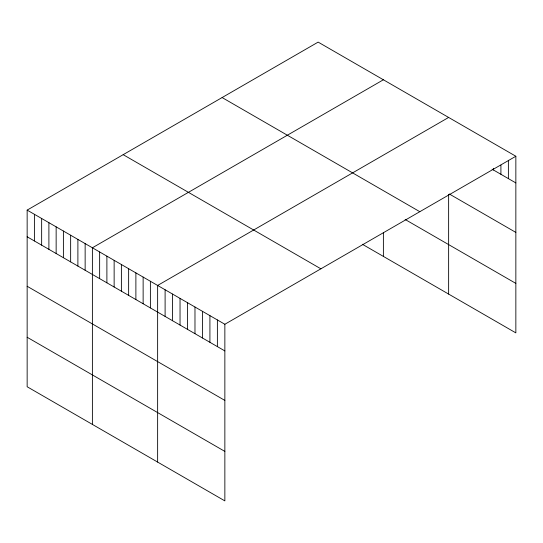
<?xml version="1.0" encoding="UTF-8"?>
<svg xmlns="http://www.w3.org/2000/svg" width="543" height="543" viewBox="0 0 543 543"><rect width="100%" height="100%" fill="white"/><g stroke="black" fill="none" stroke-linecap="round" stroke-linejoin="round"><path stroke-width="0.81" d="M27.15 210.114L224.856 324.259L224.856 500.89L27.15 386.745L27.15 210.114L318.144 42.11L515.85 156.255L515.85 332.886L362.364 244.269M383.385 79.78L92.391 247.784L92.391 424.409M448.633 117.444L157.633 285.448L157.633 462.079M224.856 324.259L515.85 156.255M492.087 169.199L515.85 182.923M449.312 193.994L515.85 232.411M222.114 97.557L419.82 211.695M405.132 219.474L515.85 283.398M123.18 154.674L320.886 268.819M27.15 236.782L224.856 350.927M27.15 286.27L224.856 400.415M27.15 337.257L224.856 451.403M508.384 160.273L508.384 178.606M500.911 165.133L500.911 174.296M493.444 168.316L493.444 169.986M448.633 194.374L448.633 294.075M383.385 232.485L383.385 256.405M217.383 319.949L217.383 346.61M209.917 315.639L209.917 342.3M202.451 311.322L202.451 337.99M194.978 307.012L194.978 333.673M187.511 302.702L187.511 329.363M180.038 298.385L180.038 325.053M172.572 294.075L172.572 320.743M165.106 289.765L165.106 316.426M150.384 281.267L150.384 307.929M143.135 277.079L143.135 303.747M135.886 272.898L135.886 299.56M128.637 268.71L128.637 295.378M121.388 264.522L121.388 291.191M114.139 260.341L114.139 287.003M106.89 256.153L106.89 282.822M99.641 251.972L99.641 278.634M85.142 243.597L85.142 270.265M77.893 239.415L77.893 266.077M70.644 235.228L70.644 261.896M63.395 231.04L63.395 257.708M56.146 226.859L56.146 253.52M48.897 222.671L48.897 249.339M41.648 218.49L41.648 245.151M34.399 214.302L34.399 240.97"/></g></svg>
